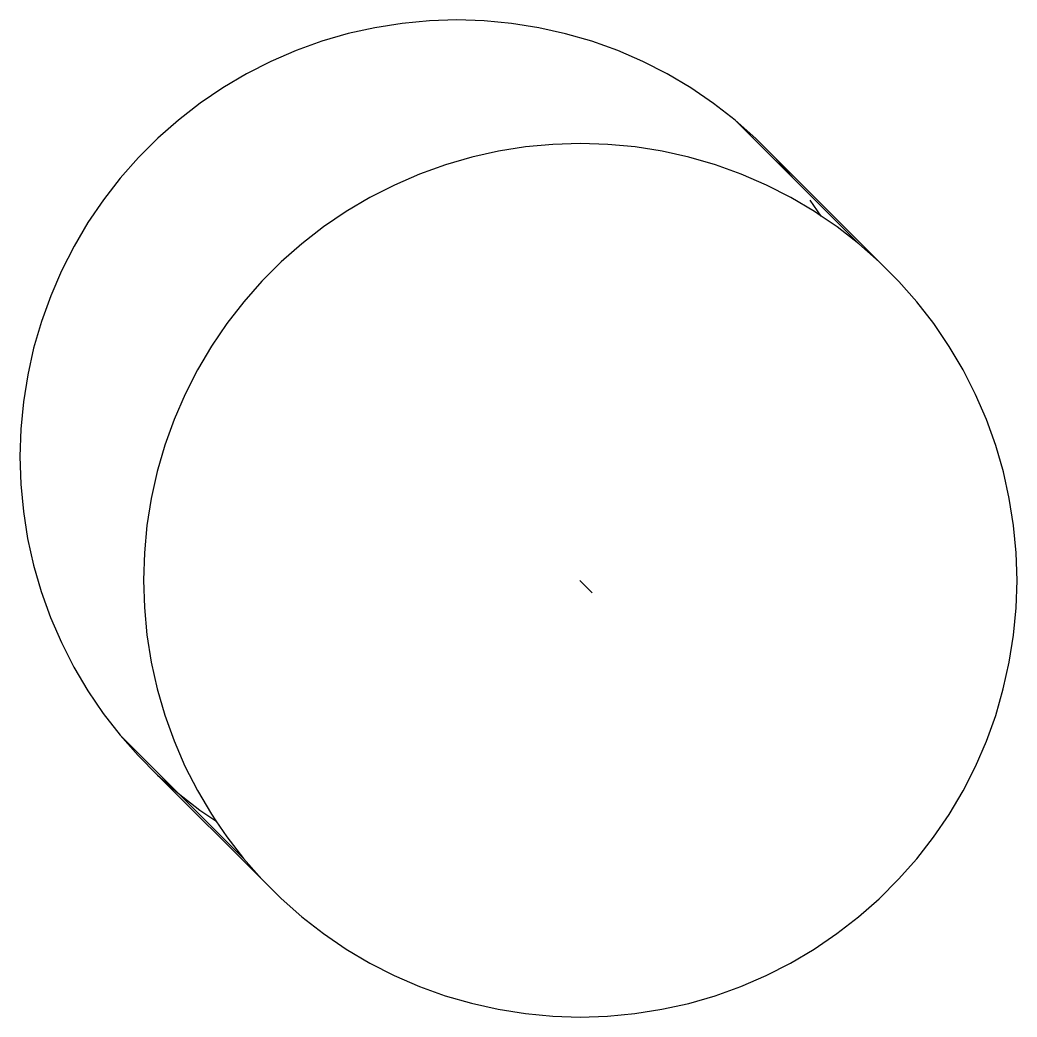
# Model space of a CAD drawing. Extents: x -13.6 to 4.5, y -9.5 to 11.7.
# Drawn here: x -10.632 to -10.5178, y -3.4896 to -3.3755 of the extents above; entities that cross this region are included whole.
import ezdxf

# ---------------------------------------------------------------- set-up
doc = ezdxf.new("R2010")
doc.units = 0
doc.layers.get('0').update_dxf_attribs({"linetype": 'CONTINUOUS'})

msp = doc.modelspace()

# ---------------------------------------------------------------- linework, layer by layer
for p, q in [((-10.58822, -3.37588), (-10.59133, -3.37637)), ((-10.5851, -3.37558), (-10.58822, -3.37588)), ((-10.58196, -3.37548), (-10.5851, -3.37558)), ((-10.57882, -3.37558), (-10.58196, -3.37548)), ((-10.57569, -3.37588), (-10.57882, -3.37558)), ((-10.57259, -3.37637), (-10.57569, -3.37588)), ((-10.59439, -3.37705), (-10.59741, -3.37793)), ((-10.59133, -3.37637), (-10.59439, -3.37705)), ((-10.56952, -3.37706), (-10.57259, -3.37637)), ((-10.56651, -3.37793), (-10.56952, -3.37706)), ((-10.59741, -3.37793), (-10.60036, -3.37899)), ((-10.56355, -3.379), (-10.56651, -3.37793)), ((-10.60036, -3.37899), (-10.60325, -3.38024)), ((-10.56067, -3.38025), (-10.56355, -3.379)), ((-10.60325, -3.38024), (-10.60605, -3.38166)), ((-10.55787, -3.38167), (-10.56067, -3.38025)), ((-10.60605, -3.38166), (-10.60875, -3.38326)), ((-10.55517, -3.38327), (-10.55787, -3.38167)), ((-10.60875, -3.38326), (-10.61135, -3.38503)), ((-10.55257, -3.38504), (-10.55517, -3.38327)), ((-10.61135, -3.38503), (-10.61383, -3.38695)), ((-10.55009, -3.38697), (-10.55257, -3.38504)), ((-10.61383, -3.38695), (-10.61619, -3.38903)), ((-10.54773, -3.38904), (-10.55009, -3.38697)), ((-10.55009, -3.38697), (-10.54344, -3.39362)), ((-10.61619, -3.38903), (-10.61841, -3.39125)), ((-10.57096, -3.38973), (-10.57409, -3.39002)), ((-10.56782, -3.38963), (-10.57096, -3.38973)), ((-10.56468, -3.38973), (-10.56782, -3.38963)), ((-10.56155, -3.39002), (-10.56468, -3.38973)), ((-10.54551, -3.39126), (-10.54773, -3.38904)), ((-10.57719, -3.39051), (-10.58025, -3.3912)), ((-10.57409, -3.39002), (-10.57719, -3.39051)), ((-10.55845, -3.39052), (-10.56155, -3.39002)), ((-10.55539, -3.3912), (-10.55845, -3.39052)), ((-10.61841, -3.39125), (-10.62049, -3.39361)), ((-10.58327, -3.39207), (-10.58623, -3.39314)), ((-10.58025, -3.3912), (-10.58327, -3.39207)), ((-10.55237, -3.39208), (-10.55539, -3.3912)), ((-10.54941, -3.39314), (-10.55237, -3.39208)), ((-10.54344, -3.39362), (-10.54551, -3.39126)), ((-10.54551, -3.39126), (-10.5336, -3.40319)), ((-10.58623, -3.39314), (-10.58911, -3.39438)), ((-10.54653, -3.39439), (-10.54941, -3.39314)), ((-10.62049, -3.39361), (-10.62241, -3.39609)), ((-10.58911, -3.39438), (-10.59191, -3.39581)), ((-10.54373, -3.39582), (-10.54653, -3.39439)), ((-10.54344, -3.39362), (-10.53595, -3.40111)), ((-10.62241, -3.39609), (-10.62418, -3.39868)), ((-10.59191, -3.39581), (-10.59461, -3.39741)), ((-10.54103, -3.39742), (-10.54373, -3.39582)), ((-10.54027, -3.39794), (-10.54151, -3.3961)), ((-10.59461, -3.39741), (-10.59721, -3.39917)), ((-10.54027, -3.39794), (-10.54103, -3.39742)), ((-10.53843, -3.39918), (-10.54027, -3.39794)), ((-10.62418, -3.39868), (-10.62578, -3.40139)), ((-10.59721, -3.39917), (-10.59969, -3.4011)), ((-10.53595, -3.40111), (-10.53843, -3.39918)), ((-10.62578, -3.40139), (-10.62721, -3.40419)), ((-10.59969, -3.4011), (-10.60205, -3.40317)), ((-10.5336, -3.40319), (-10.53595, -3.40111)), ((-10.60205, -3.40317), (-10.60427, -3.40539)), ((-10.53138, -3.40541), (-10.5336, -3.40319)), ((-10.62721, -3.40419), (-10.62845, -3.40707)), ((-10.60427, -3.40539), (-10.60635, -3.40775)), ((-10.5293, -3.40777), (-10.53138, -3.40541)), ((-10.62845, -3.40707), (-10.62952, -3.41002)), ((-10.60635, -3.40775), (-10.60827, -3.41023)), ((-10.52737, -3.41025), (-10.5293, -3.40777)), ((-10.62952, -3.41002), (-10.6304, -3.41304)), ((-10.60827, -3.41023), (-10.61004, -3.41283)), ((-10.52561, -3.41285), (-10.52737, -3.41025)), ((-10.61004, -3.41283), (-10.61164, -3.41553)), ((-10.52401, -3.41555), (-10.52561, -3.41285)), ((-10.6304, -3.41304), (-10.63108, -3.4161)), ((-10.63108, -3.4161), (-10.63157, -3.41921)), ((-10.61164, -3.41553), (-10.61307, -3.41833)), ((-10.52259, -3.41835), (-10.52401, -3.41555)), ((-10.61307, -3.41833), (-10.61432, -3.42121)), ((-10.52134, -3.42123), (-10.52259, -3.41835)), ((-10.63157, -3.41921), (-10.63187, -3.42233)), ((-10.61432, -3.42121), (-10.61538, -3.42417)), ((-10.52028, -3.42419), (-10.52134, -3.42123)), ((-10.63187, -3.42233), (-10.63197, -3.42547)), ((-10.61538, -3.42417), (-10.61626, -3.42718)), ((-10.5194, -3.4272), (-10.52028, -3.42419)), ((-10.63197, -3.42547), (-10.63187, -3.42861)), ((-10.61626, -3.42718), (-10.61694, -3.43025)), ((-10.51872, -3.43027), (-10.5194, -3.4272)), ((-10.63187, -3.42861), (-10.63158, -3.43174)), ((-10.61694, -3.43025), (-10.61744, -3.43335)), ((-10.51823, -3.43337), (-10.51872, -3.43027)), ((-10.63158, -3.43174), (-10.63109, -3.43484)), ((-10.61744, -3.43335), (-10.61773, -3.43648)), ((-10.51793, -3.4365), (-10.51823, -3.43337)), ((-10.63109, -3.43484), (-10.6304, -3.43791)), ((-10.61773, -3.43648), (-10.61783, -3.43962)), ((-10.51783, -3.43964), (-10.51793, -3.4365)), ((-10.6304, -3.43791), (-10.62953, -3.44092)), ((-10.61783, -3.43962), (-10.61773, -3.44276)), ((-10.56646, -3.44108), (-10.56787, -3.43967)), ((-10.51793, -3.44278), (-10.51783, -3.43964)), ((-10.62953, -3.44092), (-10.62846, -3.44388)), ((-10.61773, -3.44276), (-10.61744, -3.44588)), ((-10.51823, -3.4459), (-10.51793, -3.44278)), ((-10.62846, -3.44388), (-10.62722, -3.44676)), ((-10.61744, -3.44588), (-10.61695, -3.44899)), ((-10.51872, -3.44901), (-10.51823, -3.4459)), ((-10.62722, -3.44676), (-10.62579, -3.44956)), ((-10.61695, -3.44899), (-10.61626, -3.45205)), ((-10.51941, -3.45207), (-10.51872, -3.44901)), ((-10.62579, -3.44956), (-10.62419, -3.45227)), ((-10.62419, -3.45227), (-10.62243, -3.45486)), ((-10.61626, -3.45205), (-10.61539, -3.45507)), ((-10.52028, -3.45509), (-10.51941, -3.45207)), ((-10.62243, -3.45486), (-10.6205, -3.45735)), ((-10.61539, -3.45507), (-10.61432, -3.45802)), ((-10.52135, -3.45804), (-10.52028, -3.45509)), ((-10.6205, -3.45735), (-10.61843, -3.4597)), ((-10.6205, -3.45735), (-10.61385, -3.464)), ((-10.61432, -3.45802), (-10.61308, -3.46091)), ((-10.5226, -3.46093), (-10.52135, -3.45804)), ((-10.61843, -3.4597), (-10.61621, -3.46192)), ((-10.61621, -3.46192), (-10.61385, -3.464)), ((-10.61621, -3.46192), (-10.60429, -3.47385)), ((-10.61308, -3.46091), (-10.61165, -3.46371)), ((-10.52402, -3.46372), (-10.5226, -3.46093)), ((-10.61385, -3.464), (-10.61137, -3.46593)), ((-10.61385, -3.464), (-10.60637, -3.47149)), ((-10.61165, -3.46371), (-10.61005, -3.46641)), ((-10.52562, -3.46643), (-10.52402, -3.46372)), ((-10.61137, -3.46593), (-10.60954, -3.46717)), ((-10.61005, -3.46641), (-10.60954, -3.46717)), ((-10.52739, -3.46902), (-10.52562, -3.46643)), ((-10.60954, -3.46717), (-10.60829, -3.46901)), ((-10.60829, -3.46901), (-10.60637, -3.47149)), ((-10.52932, -3.47151), (-10.52739, -3.46902)), ((-10.60637, -3.47149), (-10.60429, -3.47385)), ((-10.53139, -3.47386), (-10.52932, -3.47151)), ((-10.60429, -3.47385), (-10.60207, -3.47607)), ((-10.53362, -3.47608), (-10.53139, -3.47386)), ((-10.60207, -3.47607), (-10.59971, -3.47815)), ((-10.53597, -3.47816), (-10.53362, -3.47608)), ((-10.59971, -3.47815), (-10.59723, -3.48007)), ((-10.53845, -3.48008), (-10.53597, -3.47816)), ((-10.59723, -3.48007), (-10.59463, -3.48184)), ((-10.54105, -3.48185), (-10.53845, -3.48008)), ((-10.59463, -3.48184), (-10.59193, -3.48344)), ((-10.54376, -3.48345), (-10.54105, -3.48185)), ((-10.59193, -3.48344), (-10.58913, -3.48486)), ((-10.54656, -3.48487), (-10.54376, -3.48345)), ((-10.58913, -3.48486), (-10.58625, -3.48611)), ((-10.54944, -3.48612), (-10.54656, -3.48487)), ((-10.58625, -3.48611), (-10.5833, -3.48718)), ((-10.55239, -3.48718), (-10.54944, -3.48612)), ((-10.5833, -3.48718), (-10.58028, -3.48805)), ((-10.58028, -3.48805), (-10.57721, -3.48874)), ((-10.55848, -3.48874), (-10.55541, -3.48806)), ((-10.55541, -3.48806), (-10.55239, -3.48718)), ((-10.57721, -3.48874), (-10.57411, -3.48923)), ((-10.57411, -3.48923), (-10.57098, -3.48953)), ((-10.56471, -3.48953), (-10.56158, -3.48923)), ((-10.56158, -3.48923), (-10.55848, -3.48874)), ((-10.57098, -3.48953), (-10.56785, -3.48963)), ((-10.56785, -3.48963), (-10.56471, -3.48953))]:
    msp.add_line(p, q)

doc.saveas('drawing.dxf')
